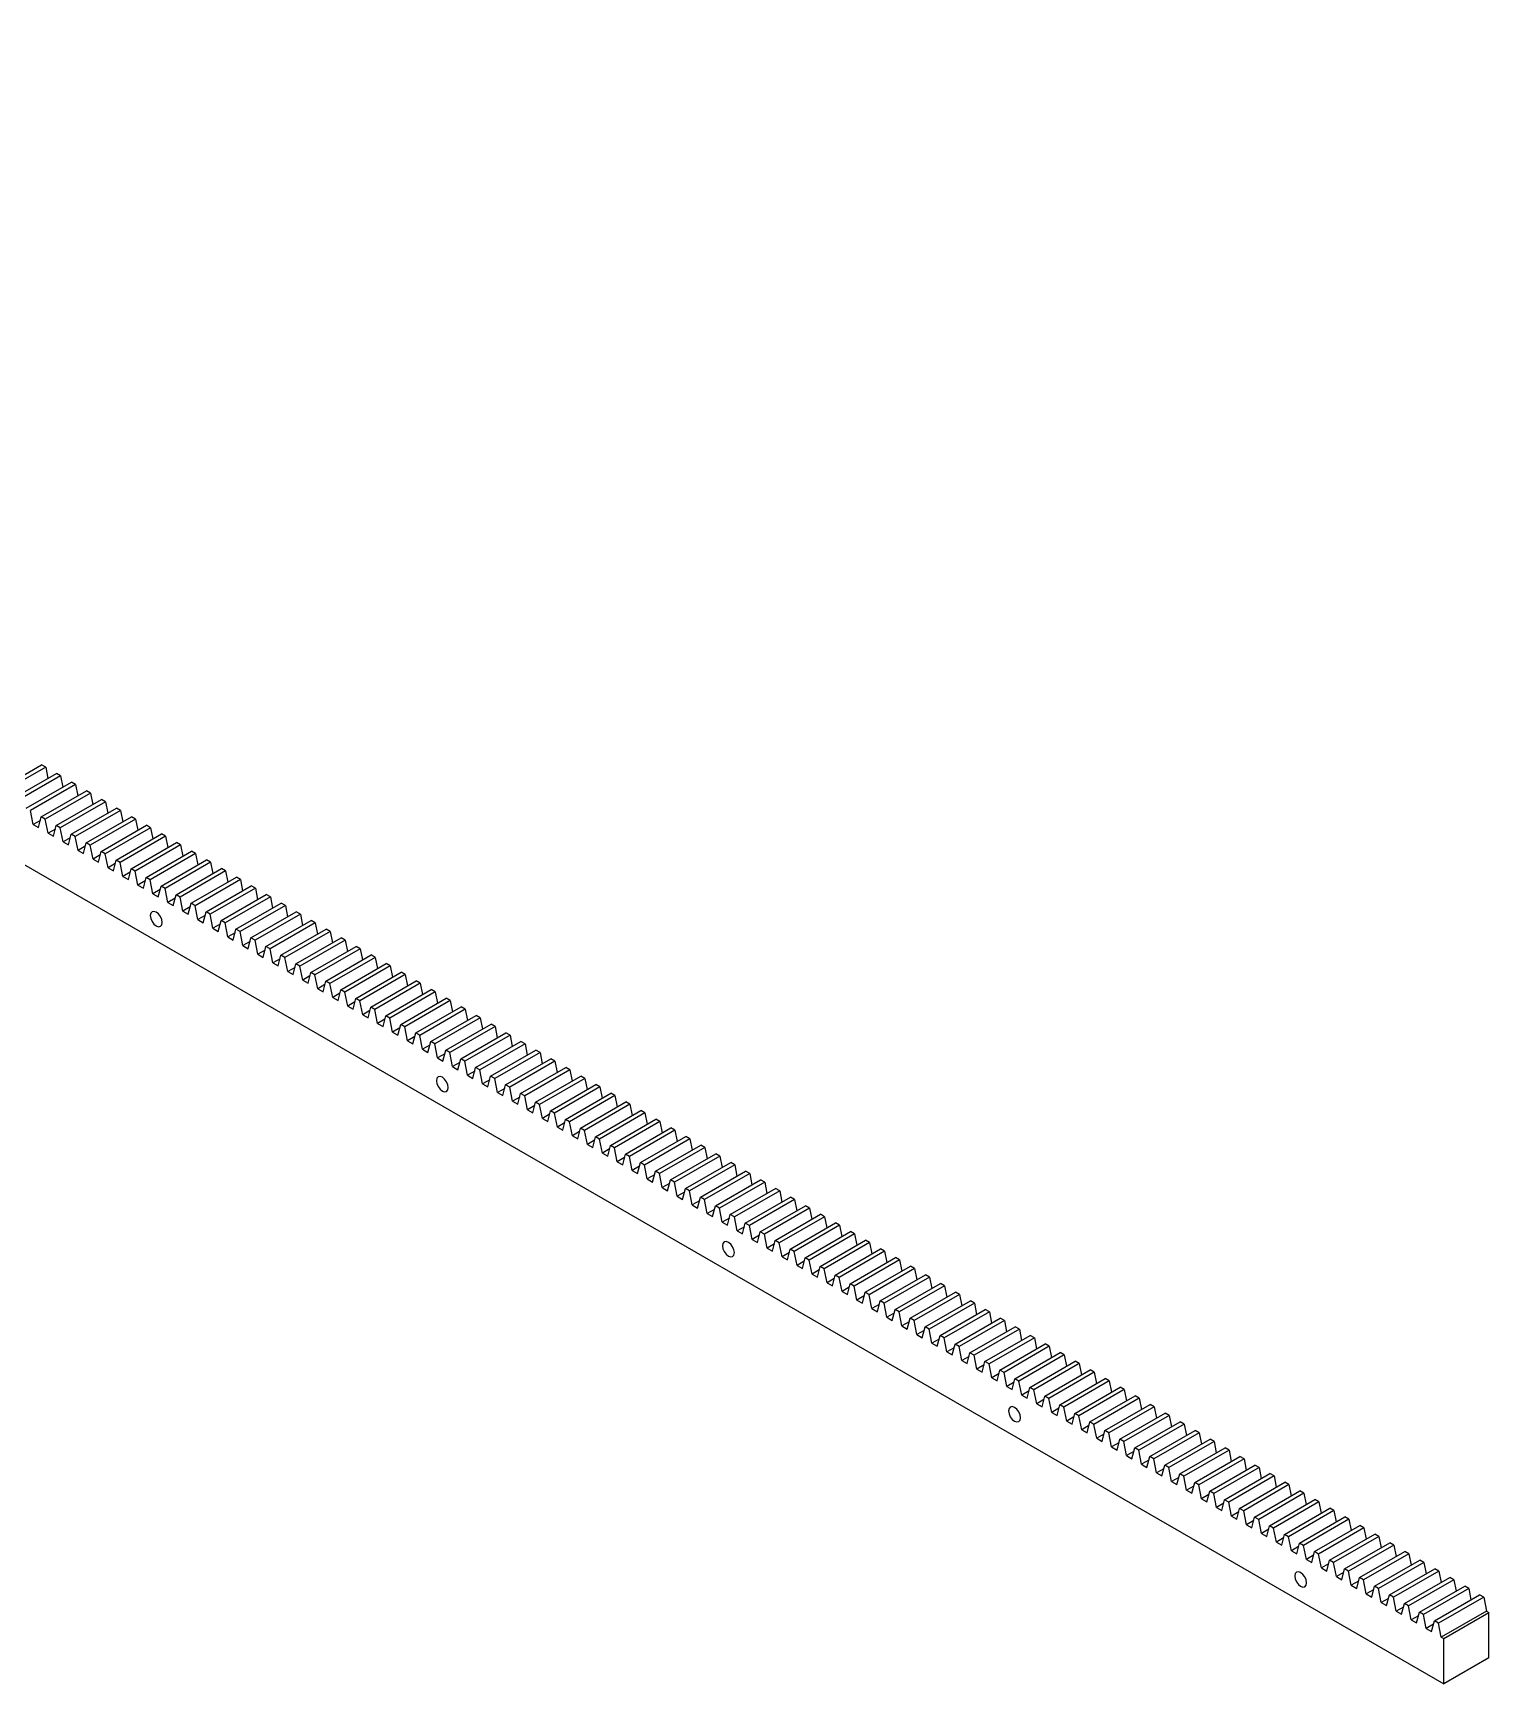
# Model space of a CAD drawing. Header units: millimetres. Extents: x 15 to 415, y 5 to 292.
# Drawn here: x 119.35 to 162.53, y 73.78 to 122.76 of the extents above; entities that cross this region are included whole.
import ezdxf

# ---------------------------------------------------------------- set-up
doc = ezdxf.new("R2010")
doc.units = ezdxf.units.MM

msp = doc.modelspace()

# ---------------------------------------------------------------- linework, layer by layer
at = {"color": 7, "linetype": 'Continuous', "lineweight": 25}
for p, q in [((76.3368, 122.763), (161.1896, 73.7785)), ((118.2617, 100.2749), (119.6052, 101.0505)), ((119.7258, 100.9809), (118.3823, 100.2053)), ((119.7258, 100.9809), (119.6052, 101.0505)), ((119.7258, 100.9809), (119.7923, 100.6456)), ((118.706, 100.0185), (120.0495, 100.794)), ((120.1701, 100.7244), (118.8266, 99.9489)), ((119.1503, 99.762), (120.4938, 100.5376)), ((120.6144, 100.468), (119.2709, 99.6924)), ((120.1701, 100.7244), (120.0495, 100.794)), ((120.1701, 100.7244), (120.2366, 100.3891)), ((120.6144, 100.468), (120.4938, 100.5376)), ((120.6144, 100.468), (120.6809, 100.1326)), ((119.5946, 99.5055), (120.9381, 100.2811)), ((121.0587, 100.2115), (119.7152, 99.4359)), ((120.0389, 99.249), (121.3824, 100.0246)), ((121.5029, 99.955), (120.1594, 99.1794)), ((121.0587, 100.2115), (120.9381, 100.2811)), ((121.0587, 100.2115), (121.1252, 99.8761)), ((121.5029, 99.955), (121.3824, 100.0246)), ((121.5029, 99.955), (121.5695, 99.6196)), ((119.3532, 99.2774), (119.2709, 99.6924)), ((119.5123, 99.1856), (119.5946, 99.5055)), ((119.7152, 99.4359), (119.5946, 99.5055)), ((120.4832, 98.9925), (121.8267, 99.7681)), ((121.9472, 99.6985), (120.6037, 98.9229)), ((120.9275, 98.736), (122.271, 99.5116)), ((122.3915, 99.442), (121.048, 98.6664)), ((121.9472, 99.6985), (121.8267, 99.7681)), ((121.9472, 99.6985), (122.0137, 99.3631)), ((122.3915, 99.442), (122.271, 99.5116)), ((122.3915, 99.442), (122.458, 99.1067)), ((119.5678, 99.4013), (119.3532, 99.2774)), ((119.3532, 99.2774), (119.5123, 99.1856)), ((119.7974, 99.0209), (119.7152, 99.4359)), ((120.0121, 99.1448), (119.7974, 99.0209)), ((119.7974, 99.0209), (119.9566, 98.9291)), ((119.9566, 98.9291), (120.0389, 99.249)), ((120.1594, 99.1794), (120.0389, 99.249)), ((120.2417, 98.7645), (120.1594, 99.1794)), ((120.4009, 98.6726), (120.4832, 98.9925)), ((120.6037, 98.9229), (120.4832, 98.9925)), ((121.3717, 98.4796), (122.7152, 99.2552)), ((122.8358, 99.1855), (121.4923, 98.41)), ((121.816, 98.2231), (123.1595, 98.9987)), ((122.8358, 99.1855), (122.7152, 99.2552)), ((122.8358, 99.1855), (122.9023, 98.8502)), ((123.2801, 98.9291), (123.1595, 98.9987)), ((120.4564, 98.8884), (120.2417, 98.7645)), ((120.2417, 98.7645), (120.4009, 98.6726)), ((120.686, 98.508), (120.6037, 98.9229)), ((120.9007, 98.6319), (120.686, 98.508)), ((120.686, 98.508), (120.8452, 98.4161)), ((120.8452, 98.4161), (120.9275, 98.736)), ((121.048, 98.6664), (120.9275, 98.736)), ((121.1303, 98.2515), (121.048, 98.6664)), ((121.2894, 98.1596), (121.3717, 98.4796)), ((121.4923, 98.41), (121.3717, 98.4796)), ((123.2801, 98.9291), (121.9366, 98.1535)), ((122.2603, 97.9666), (123.6038, 98.7422)), ((123.7244, 98.6726), (122.3809, 97.897)), ((122.7046, 97.7101), (124.0481, 98.4857)), ((123.2801, 98.9291), (123.3466, 98.5937)), ((123.7244, 98.6726), (123.6038, 98.7422)), ((123.7244, 98.6726), (123.7909, 98.3372)), ((124.1687, 98.4161), (124.0481, 98.4857)), ((121.3449, 98.3754), (121.1303, 98.2515)), ((121.1303, 98.2515), (121.2894, 98.1596)), ((121.5746, 97.995), (121.4923, 98.41)), ((121.7892, 98.1189), (121.5746, 97.995)), ((121.5746, 97.995), (121.7337, 97.9031)), ((121.7337, 97.9031), (121.816, 98.2231)), ((121.9366, 98.1535), (121.816, 98.2231)), ((122.0189, 97.7385), (121.9366, 98.1535)), ((124.1687, 98.4161), (122.8252, 97.6405)), ((123.1489, 97.4536), (124.4924, 98.2292)), ((124.613, 98.1596), (123.2695, 97.384)), ((123.5932, 97.1972), (124.9367, 97.9727)), ((124.1687, 98.4161), (124.2352, 98.0807)), ((124.613, 98.1596), (124.4924, 98.2292)), ((124.613, 98.1596), (124.6795, 97.8243)), ((125.0573, 97.9031), (124.9367, 97.9727)), ((122.2335, 97.8624), (122.0189, 97.7385)), ((122.0189, 97.7385), (122.178, 97.6467)), ((122.178, 97.6467), (122.2603, 97.9666)), ((122.3809, 97.897), (122.2603, 97.9666)), ((122.4632, 97.482), (122.3809, 97.897)), ((122.6778, 97.606), (122.4632, 97.482)), ((122.4632, 97.482), (122.6223, 97.3902)), ((122.6223, 97.3902), (122.7046, 97.7101)), ((122.8252, 97.6405), (122.7046, 97.7101)), ((122.9075, 97.2256), (122.8252, 97.6405)), ((125.0573, 97.9031), (123.7138, 97.1275)), ((124.0375, 96.9407), (125.381, 97.7163)), ((125.5015, 97.6467), (124.158, 96.8711)), ((125.0573, 97.9031), (125.1238, 97.5678)), ((125.5015, 97.6467), (125.381, 97.7163)), ((125.5015, 97.6467), (125.5681, 97.3113)), ((123.1221, 97.3495), (122.9075, 97.2256)), ((122.9075, 97.2256), (123.0666, 97.1337)), ((123.0666, 97.1337), (123.1489, 97.4536)), ((123.2695, 97.384), (123.1489, 97.4536)), ((123.3518, 96.9691), (123.2695, 97.384)), ((123.5664, 97.093), (123.3518, 96.9691)), ((123.5109, 96.8772), (123.5932, 97.1972)), ((123.7138, 97.1275), (123.5932, 97.1972)), ((123.796, 96.7126), (123.7138, 97.1275)), ((124.4818, 96.6842), (125.8253, 97.4598)), ((125.9458, 97.3902), (124.6023, 96.6146)), ((124.926, 96.4277), (126.2695, 97.2033)), ((126.3901, 97.1337), (125.0466, 96.3581)), ((125.9458, 97.3902), (125.8253, 97.4598)), ((125.9458, 97.3902), (126.0123, 97.0548)), ((126.3901, 97.1337), (126.2695, 97.2033)), ((126.3901, 97.1337), (126.4566, 96.7983)), ((123.3518, 96.9691), (123.5109, 96.8772)), ((124.0107, 96.8365), (123.796, 96.7126)), ((123.796, 96.7126), (123.9552, 96.6207)), ((123.9552, 96.6207), (124.0375, 96.9407)), ((124.158, 96.8711), (124.0375, 96.9407)), ((124.2403, 96.4561), (124.158, 96.8711)), ((124.455, 96.58), (124.2403, 96.4561)), ((124.3995, 96.3643), (124.4818, 96.6842)), ((124.6023, 96.6146), (124.4818, 96.6842)), ((124.6846, 96.1996), (124.6023, 96.6146)), ((125.3703, 96.1712), (126.7138, 96.9468)), ((126.8344, 96.8772), (125.4909, 96.1016)), ((125.8146, 95.9147), (127.1581, 96.6903)), ((127.2787, 96.6207), (125.9352, 95.8451)), ((126.8344, 96.8772), (126.7138, 96.9468)), ((126.8344, 96.8772), (126.9009, 96.5418)), ((127.2787, 96.6207), (127.1581, 96.6903)), ((127.2787, 96.6207), (127.3452, 96.2854)), ((124.2403, 96.4561), (124.3995, 96.3643)), ((124.8993, 96.3235), (124.6846, 96.1996)), ((124.6846, 96.1996), (124.8438, 96.1078)), ((124.8438, 96.1078), (124.926, 96.4277)), ((125.0466, 96.3581), (124.926, 96.4277)), ((125.1289, 95.9432), (125.0466, 96.3581)), ((125.3435, 96.0671), (125.1289, 95.9432)), ((125.288, 95.8513), (125.3703, 96.1712)), ((125.4909, 96.1016), (125.3703, 96.1712)), ((125.5732, 95.6867), (125.4909, 96.1016)), ((126.2589, 95.6583), (127.6024, 96.4338)), ((127.723, 96.3642), (126.3795, 95.5887)), ((126.7032, 95.4018), (128.0467, 96.1774)), ((128.1673, 96.1078), (126.8238, 95.3322)), ((127.723, 96.3642), (127.6024, 96.4338)), ((127.723, 96.3642), (127.7895, 96.0289)), ((128.1673, 96.1078), (128.0467, 96.1774)), ((128.1673, 96.1078), (128.2338, 95.7724)), ((125.1289, 95.9432), (125.288, 95.8513)), ((125.7878, 95.8106), (125.5732, 95.6867)), ((125.5732, 95.6867), (125.7323, 95.5948)), ((125.7323, 95.5948), (125.8146, 95.9147)), ((125.9352, 95.8451), (125.8146, 95.9147)), ((126.0175, 95.4302), (125.9352, 95.8451)), ((126.2321, 95.5541), (126.0175, 95.4302)), ((126.1766, 95.3383), (126.2589, 95.6583)), ((126.3795, 95.5887), (126.2589, 95.6583)), ((126.4618, 95.1737), (126.3795, 95.5887)), ((127.1475, 95.1453), (128.491, 95.9209)), ((128.6116, 95.8513), (127.2681, 95.0757)), ((127.5918, 94.8888), (128.9353, 95.6644)), ((129.0558, 95.5948), (127.7123, 94.8192)), ((128.6116, 95.8513), (128.491, 95.9209)), ((128.6116, 95.8513), (128.6781, 95.5159)), ((129.0558, 95.5948), (128.9353, 95.6644)), ((129.0558, 95.5948), (129.1224, 95.2594)), ((126.0175, 95.4302), (126.1766, 95.3383)), ((126.6764, 95.2976), (126.4618, 95.1737)), ((126.4618, 95.1737), (126.6209, 95.0818)), ((126.6209, 95.0818), (126.7032, 95.4018)), ((126.8238, 95.3322), (126.7032, 95.4018)), ((126.9061, 94.9172), (126.8238, 95.3322)), ((127.1207, 95.0411), (126.9061, 94.9172)), ((127.0652, 94.8254), (127.1475, 95.1453)), ((127.2681, 95.0757), (127.1475, 95.1453)), ((127.3504, 94.6607), (127.2681, 95.0757)), ((128.0361, 94.6323), (129.3796, 95.4079)), ((129.5001, 95.3383), (128.1566, 94.5627)), ((128.4804, 94.3758), (129.8239, 95.1514)), ((129.9444, 95.0818), (128.6009, 94.3062)), ((129.5001, 95.3383), (129.3796, 95.4079)), ((129.5001, 95.3383), (129.5666, 95.003)), ((129.9444, 95.0818), (129.8239, 95.1514)), ((129.9444, 95.0818), (130.0109, 94.7465)), ((126.9061, 94.9172), (127.0652, 94.8254)), ((127.565, 94.7846), (127.3504, 94.6607)), ((127.3504, 94.6607), (127.5095, 94.5689)), ((127.5095, 94.5689), (127.5918, 94.8888)), ((127.7123, 94.8192), (127.5918, 94.8888)), ((127.7946, 94.4043), (127.7123, 94.8192)), ((127.9538, 94.3124), (128.0361, 94.6323)), ((128.1566, 94.5627), (128.0361, 94.6323)), ((128.2389, 94.1478), (128.1566, 94.5627)), ((128.9246, 94.1194), (130.2681, 94.895)), ((130.3887, 94.8254), (129.0452, 94.0498)), ((129.3689, 93.8629), (130.7124, 94.6385)), ((130.833, 94.5689), (129.4895, 93.7933)), ((130.3887, 94.8254), (130.2681, 94.895)), ((130.3887, 94.8254), (130.4552, 94.49)), ((130.833, 94.5689), (130.7124, 94.6385)), ((130.833, 94.5689), (130.8995, 94.2335)), ((128.0093, 94.5282), (127.7946, 94.4043)), ((127.7946, 94.4043), (127.9538, 94.3124)), ((128.4536, 94.2717), (128.2389, 94.1478)), ((128.2389, 94.1478), (128.3981, 94.0559)), ((128.3981, 94.0559), (128.4804, 94.3758)), ((128.6009, 94.3062), (128.4804, 94.3758)), ((128.6832, 93.8913), (128.6009, 94.3062)), ((128.8423, 93.7994), (128.9246, 94.1194)), ((129.0452, 94.0498), (128.9246, 94.1194)), ((129.8132, 93.6064), (131.1567, 94.382)), ((131.2773, 94.3124), (129.9338, 93.5368)), ((130.2575, 93.3499), (131.601, 94.1255)), ((131.7216, 94.0559), (130.3781, 93.2803)), ((131.2773, 94.3124), (131.1567, 94.382)), ((131.2773, 94.3124), (131.3438, 93.977)), ((131.7216, 94.0559), (131.601, 94.1255)), ((131.7216, 94.0559), (131.7881, 93.7205)), ((128.8978, 94.0152), (128.6832, 93.8913)), ((128.6832, 93.8913), (128.8423, 93.7994)), ((129.1275, 93.6348), (129.0452, 94.0498)), ((129.3421, 93.7587), (129.1275, 93.6348)), ((129.1275, 93.6348), (129.2866, 93.5429)), ((129.2866, 93.5429), (129.3689, 93.8629)), ((129.4895, 93.7933), (129.3689, 93.8629)), ((129.5718, 93.3783), (129.4895, 93.7933)), ((129.7309, 93.2865), (129.8132, 93.6064)), ((129.9338, 93.5368), (129.8132, 93.6064)), ((130.7018, 93.0934), (132.0453, 93.869)), ((132.1659, 93.7994), (130.8224, 93.0238)), ((131.1461, 92.837), (132.4896, 93.6125)), ((132.1659, 93.7994), (132.0453, 93.869)), ((132.1659, 93.7994), (132.2324, 93.4641)), ((132.6102, 93.5429), (132.4896, 93.6125)), ((129.7864, 93.5022), (129.5718, 93.3783)), ((129.5718, 93.3783), (129.7309, 93.2865)), ((130.0161, 93.1218), (129.9338, 93.5368)), ((130.2307, 93.2458), (130.0161, 93.1218)), ((130.0161, 93.1218), (130.1752, 93.03)), ((130.1752, 93.03), (130.2575, 93.3499)), ((130.3781, 93.2803), (130.2575, 93.3499)), ((130.4604, 92.8654), (130.3781, 93.2803)), ((130.6195, 92.7735), (130.7018, 93.0934)), ((130.8224, 93.0238), (130.7018, 93.0934)), ((132.6102, 93.5429), (131.2667, 92.7674)), ((131.5904, 92.5805), (132.9339, 93.3561)), ((133.0544, 93.2865), (131.7109, 92.5109)), ((132.0347, 92.324), (133.3782, 93.0996)), ((132.6102, 93.5429), (132.6767, 93.2076)), ((133.0544, 93.2865), (132.9339, 93.3561)), ((133.0544, 93.2865), (133.121, 92.9511)), ((133.4987, 93.03), (133.3782, 93.0996)), ((130.675, 92.9893), (130.4604, 92.8654)), ((130.4604, 92.8654), (130.6195, 92.7735)), ((130.9047, 92.6089), (130.8224, 93.0238)), ((131.1193, 92.7328), (130.9047, 92.6089)), ((130.9047, 92.6089), (131.0638, 92.517)), ((131.0638, 92.517), (131.1461, 92.837)), ((131.2667, 92.7674), (131.1461, 92.837)), ((131.3489, 92.3524), (131.2667, 92.7674)), ((133.4987, 93.03), (132.1552, 92.2544)), ((132.4789, 92.0675), (133.8225, 92.8431)), ((133.943, 92.7735), (132.5995, 91.9979)), ((132.9232, 91.811), (134.2667, 92.5866)), ((133.4987, 93.03), (133.5652, 92.6946)), ((133.943, 92.7735), (133.8225, 92.8431)), ((133.943, 92.7735), (134.0095, 92.4381)), ((134.3873, 92.517), (134.2667, 92.5866)), ((131.5636, 92.4763), (131.3489, 92.3524)), ((131.3489, 92.3524), (131.5081, 92.2605)), ((131.5081, 92.2605), (131.5904, 92.5805)), ((131.7109, 92.5109), (131.5904, 92.5805)), ((131.7932, 92.0959), (131.7109, 92.5109)), ((132.0079, 92.2198), (131.7932, 92.0959)), ((131.7932, 92.0959), (131.9524, 92.0041)), ((131.9524, 92.0041), (132.0347, 92.324)), ((132.1552, 92.2544), (132.0347, 92.324)), ((132.2375, 91.8394), (132.1552, 92.2544)), ((134.3873, 92.517), (133.0438, 91.7414)), ((133.3675, 91.5545), (134.711, 92.3301)), ((134.8316, 92.2605), (133.4881, 91.4849)), ((134.3873, 92.517), (134.4538, 92.1816)), ((134.8316, 92.2605), (134.711, 92.3301)), ((134.8316, 92.2605), (134.8981, 91.9252)), ((132.4522, 91.9633), (132.2375, 91.8394)), ((132.2375, 91.8394), (132.3967, 91.7476)), ((132.3967, 91.7476), (132.4789, 92.0675)), ((132.5995, 91.9979), (132.4789, 92.0675)), ((132.6818, 91.583), (132.5995, 91.9979)), ((132.8964, 91.7069), (132.6818, 91.583)), ((132.8409, 91.4911), (132.9232, 91.811)), ((133.0438, 91.7414), (132.9232, 91.811)), ((133.1261, 91.3265), (133.0438, 91.7414)), ((133.8118, 91.2981), (135.1553, 92.0737)), ((135.2759, 92.004), (133.9324, 91.2285)), ((134.2561, 91.0416), (135.5996, 91.8172)), ((135.7202, 91.7476), (134.3767, 90.972)), ((135.2759, 92.004), (135.1553, 92.0737)), ((135.2759, 92.004), (135.3424, 91.6687)), ((135.7202, 91.7476), (135.5996, 91.8172)), ((135.7202, 91.7476), (135.7867, 91.4122)), ((132.6818, 91.583), (132.8409, 91.4911)), ((133.3407, 91.4504), (133.1261, 91.3265)), ((133.1261, 91.3265), (133.2852, 91.2346)), ((133.2852, 91.2346), (133.3675, 91.5545)), ((133.4881, 91.4849), (133.3675, 91.5545)), ((133.5704, 91.07), (133.4881, 91.4849)), ((133.785, 91.1939), (133.5704, 91.07)), ((133.7295, 90.9781), (133.8118, 91.2981)), ((133.9324, 91.2285), (133.8118, 91.2981)), ((134.0147, 90.8135), (133.9324, 91.2285)), ((134.7004, 90.7851), (136.0439, 91.5607)), ((136.1645, 91.4911), (134.821, 90.7155)), ((135.1447, 90.5286), (136.4882, 91.3042)), ((136.6088, 91.2346), (135.2652, 90.459)), ((136.1645, 91.4911), (136.0439, 91.5607)), ((136.1645, 91.4911), (136.231, 91.1557)), ((136.6088, 91.2346), (136.4882, 91.3042)), ((136.6088, 91.2346), (136.6753, 90.8992)), ((133.5704, 91.07), (133.7295, 90.9781)), ((134.2293, 90.9374), (134.0147, 90.8135)), ((134.0147, 90.8135), (134.1738, 90.7216)), ((134.1738, 90.7216), (134.2561, 91.0416)), ((134.3767, 90.972), (134.2561, 91.0416)), ((134.459, 90.557), (134.3767, 90.972)), ((134.6736, 90.6809), (134.459, 90.557)), ((134.6181, 90.4652), (134.7004, 90.7851)), ((134.821, 90.7155), (134.7004, 90.7851)), ((134.9033, 90.3005), (134.821, 90.7155)), ((135.589, 90.2721), (136.9325, 91.0477)), ((137.053, 90.9781), (135.7095, 90.2025)), ((136.0333, 90.0157), (137.3768, 90.7912)), ((137.4973, 90.7216), (136.1538, 89.946)), ((137.053, 90.9781), (136.9325, 91.0477)), ((137.053, 90.9781), (137.1195, 90.6428)), ((137.4973, 90.7216), (137.3768, 90.7912)), ((137.4973, 90.7216), (137.5638, 90.3863)), ((134.459, 90.557), (134.6181, 90.4652)), ((135.1179, 90.4245), (134.9033, 90.3005)), ((134.9033, 90.3005), (135.0624, 90.2087)), ((135.0624, 90.2087), (135.1447, 90.5286)), ((135.2652, 90.459), (135.1447, 90.5286)), ((135.3475, 90.0441), (135.2652, 90.459)), ((135.5622, 90.168), (135.3475, 90.0441)), ((135.5067, 89.9522), (135.589, 90.2721)), ((135.7095, 90.2025), (135.589, 90.2721)), ((135.7918, 89.7876), (135.7095, 90.2025)), ((136.4775, 89.7592), (137.821, 90.5348)), ((137.9416, 90.4652), (136.5981, 89.6896)), ((136.9218, 89.5027), (138.2653, 90.2783)), ((138.3859, 90.2087), (137.0424, 89.4331)), ((137.9416, 90.4652), (137.821, 90.5348)), ((137.9416, 90.4652), (138.0081, 90.1298)), ((138.3859, 90.2087), (138.2653, 90.2783)), ((138.3859, 90.2087), (138.4524, 89.8733)), ((135.3475, 90.0441), (135.5067, 89.9522)), ((136.0065, 89.9115), (135.7918, 89.7876)), ((135.7918, 89.7876), (135.951, 89.6957)), ((135.951, 89.6957), (136.0333, 90.0157)), ((136.1538, 89.946), (136.0333, 90.0157)), ((136.2361, 89.5311), (136.1538, 89.946)), ((136.4507, 89.655), (136.2361, 89.5311)), ((136.3953, 89.4392), (136.4775, 89.7592)), ((136.5981, 89.6896), (136.4775, 89.7592)), ((136.6804, 89.2746), (136.5981, 89.6896)), ((137.3661, 89.2462), (138.7096, 90.0218)), ((138.8302, 89.9522), (137.4867, 89.1766)), ((137.8104, 88.9897), (139.1539, 89.7653)), ((139.2745, 89.6957), (137.931, 88.9201)), ((138.8302, 89.9522), (138.7096, 90.0218)), ((138.8302, 89.9522), (138.8967, 89.6168)), ((139.2745, 89.6957), (139.1539, 89.7653)), ((139.2745, 89.6957), (139.341, 89.3603)), ((136.2361, 89.5311), (136.3953, 89.4392)), ((136.895, 89.3985), (136.6804, 89.2746)), ((136.6804, 89.2746), (136.8395, 89.1828)), ((136.8395, 89.1828), (136.9218, 89.5027)), ((137.0424, 89.4331), (136.9218, 89.5027)), ((137.1247, 89.0181), (137.0424, 89.4331)), ((137.2838, 88.9263), (137.3661, 89.2462)), ((137.4867, 89.1766), (137.3661, 89.2462)), ((137.569, 88.7617), (137.4867, 89.1766)), ((138.2547, 88.7332), (139.5982, 89.5088)), ((139.7188, 89.4392), (138.3753, 88.6636)), ((138.699, 88.4768), (140.0425, 89.2523)), ((140.1631, 89.1827), (138.8196, 88.4072)), ((139.7188, 89.4392), (139.5982, 89.5088)), ((139.7188, 89.4392), (139.7853, 89.1039)), ((140.1631, 89.1827), (140.0425, 89.2523)), ((140.1631, 89.1827), (140.2296, 88.8474)), ((137.3393, 89.142), (137.1247, 89.0181)), ((137.1247, 89.0181), (137.2838, 88.9263)), ((137.7836, 88.8856), (137.569, 88.7617)), ((137.569, 88.7617), (137.7281, 88.6698)), ((137.7281, 88.6698), (137.8104, 88.9897)), ((137.931, 88.9201), (137.8104, 88.9897)), ((138.0133, 88.5052), (137.931, 88.9201)), ((138.1724, 88.4133), (138.2547, 88.7332)), ((138.3753, 88.6636), (138.2547, 88.7332)), ((138.4576, 88.2487), (138.3753, 88.6636)), ((139.1433, 88.2203), (140.4868, 88.9959)), ((140.6073, 88.9263), (139.2638, 88.1507)), ((139.5876, 87.9638), (140.9311, 88.7394)), ((141.0516, 88.6698), (139.7081, 87.8942)), ((140.6073, 88.9263), (140.4868, 88.9959)), ((140.6073, 88.9263), (140.6739, 88.5909)), ((141.0516, 88.6698), (140.9311, 88.7394)), ((141.0516, 88.6698), (141.1181, 88.3344)), ((138.2279, 88.6291), (138.0133, 88.5052)), ((138.0133, 88.5052), (138.1724, 88.4133)), ((138.6722, 88.3726), (138.4576, 88.2487)), ((138.4576, 88.2487), (138.6167, 88.1568)), ((138.6167, 88.1568), (138.699, 88.4768)), ((138.8196, 88.4072), (138.699, 88.4768)), ((138.9018, 87.9922), (138.8196, 88.4072)), ((139.061, 87.9003), (139.1433, 88.2203)), ((139.2638, 88.1507), (139.1433, 88.2203)), ((140.0318, 87.7073), (141.3754, 88.4829)), ((141.4959, 88.4133), (140.1524, 87.6377)), ((140.4761, 87.4508), (141.8196, 88.2264)), ((141.4959, 88.4133), (141.3754, 88.4829)), ((141.4959, 88.4133), (141.5624, 88.0779)), ((141.9402, 88.1568), (141.8196, 88.2264)), ((139.1165, 88.1161), (138.9018, 87.9922)), ((138.9018, 87.9922), (139.061, 87.9003)), ((139.3461, 87.7357), (139.2638, 88.1507)), ((139.5608, 87.8596), (139.3461, 87.7357)), ((139.3461, 87.7357), (139.5053, 87.6439)), ((139.5053, 87.6439), (139.5876, 87.9638)), ((139.7081, 87.8942), (139.5876, 87.9638)), ((139.7904, 87.4792), (139.7081, 87.8942)), ((139.9496, 87.3874), (140.0318, 87.7073)), ((140.1524, 87.6377), (140.0318, 87.7073)), ((141.9402, 88.1568), (140.5967, 87.3812)), ((140.9204, 87.1943), (142.2639, 87.9699)), ((142.3845, 87.9003), (141.041, 87.1247)), ((141.3647, 86.9379), (142.7082, 87.7135)), ((141.9402, 88.1568), (142.0067, 87.8215)), ((142.3845, 87.9003), (142.2639, 87.9699)), ((142.3845, 87.9003), (142.451, 87.565)), ((142.8288, 87.6438), (142.7082, 87.7135)), ((140.0051, 87.6031), (139.7904, 87.4792)), ((139.7904, 87.4792), (139.9496, 87.3874)), ((140.2347, 87.2228), (140.1524, 87.6377)), ((140.4493, 87.3467), (140.2347, 87.2228)), ((140.2347, 87.2228), (140.3938, 87.1309)), ((140.3938, 87.1309), (140.4761, 87.4508)), ((140.5967, 87.3812), (140.4761, 87.4508)), ((140.679, 86.9663), (140.5967, 87.3812)), ((140.8381, 86.8744), (140.9204, 87.1943)), ((141.041, 87.1247), (140.9204, 87.1943)), ((142.8288, 87.6438), (141.4853, 86.8683)), ((141.809, 86.6814), (143.1525, 87.457)), ((143.2731, 87.3874), (141.9296, 86.6118)), ((142.2533, 86.4249), (143.5968, 87.2005)), ((142.8288, 87.6438), (142.8953, 87.3085)), ((143.2731, 87.3874), (143.1525, 87.457)), ((143.2731, 87.3874), (143.3396, 87.052)), ((143.7174, 87.1309), (143.5968, 87.2005)), ((140.8936, 87.0902), (140.679, 86.9663)), ((140.679, 86.9663), (140.8381, 86.8744)), ((141.1233, 86.7098), (141.041, 87.1247)), ((141.3379, 86.8337), (141.1233, 86.7098)), ((141.1233, 86.7098), (141.2824, 86.6179)), ((141.2824, 86.6179), (141.3647, 86.9379)), ((141.4853, 86.8683), (141.3647, 86.9379)), ((141.5676, 86.4533), (141.4853, 86.8683)), ((143.7174, 87.1309), (142.3739, 86.3553)), ((142.6976, 86.1684), (144.0411, 86.944)), ((144.1617, 86.8744), (142.8181, 86.0988)), ((143.7174, 87.1309), (143.7839, 86.7955)), ((144.1617, 86.8744), (144.0411, 86.944)), ((144.1617, 86.8744), (144.2282, 86.539)), ((141.7822, 86.5772), (141.5676, 86.4533)), ((141.5676, 86.4533), (141.7267, 86.3614)), ((141.7267, 86.3614), (141.809, 86.6814)), ((141.9296, 86.6118), (141.809, 86.6814)), ((142.0119, 86.1968), (141.9296, 86.6118)), ((142.2265, 86.3207), (142.0119, 86.1968)), ((142.171, 86.105), (142.2533, 86.4249)), ((142.3739, 86.3553), (142.2533, 86.4249)), ((142.4562, 85.9403), (142.3739, 86.3553)), ((143.1419, 85.9119), (144.4854, 86.6875)), ((144.6059, 86.6179), (143.2624, 85.8423)), ((143.5862, 85.6555), (144.9297, 86.431)), ((145.0502, 86.3614), (143.7067, 85.5859)), ((144.6059, 86.6179), (144.4854, 86.6875)), ((144.6059, 86.6179), (144.6724, 86.2826)), ((145.0502, 86.3614), (144.9297, 86.431)), ((145.0502, 86.3614), (145.1167, 86.0261)), ((142.0119, 86.1968), (142.171, 86.105)), ((142.6708, 86.0643), (142.4562, 85.9403)), ((142.4562, 85.9403), (142.6153, 85.8485)), ((142.6153, 85.8485), (142.6976, 86.1684)), ((142.8181, 86.0988), (142.6976, 86.1684)), ((142.9004, 85.6839), (142.8181, 86.0988)), ((143.1151, 85.8078), (142.9004, 85.6839)), ((143.0596, 85.592), (143.1419, 85.9119)), ((143.2624, 85.8423), (143.1419, 85.9119)), ((143.3447, 85.4274), (143.2624, 85.8423)), ((144.0304, 85.399), (145.3739, 86.1746)), ((145.4945, 86.105), (144.151, 85.3294)), ((144.4747, 85.1425), (145.8182, 85.9181)), ((145.9388, 85.8485), (144.5953, 85.0729)), ((145.4945, 86.105), (145.3739, 86.1746)), ((145.4945, 86.105), (145.561, 85.7696)), ((145.9388, 85.8485), (145.8182, 85.9181)), ((145.9388, 85.8485), (146.0053, 85.5131)), ((142.9004, 85.6839), (143.0596, 85.592)), ((143.5594, 85.5513), (143.3447, 85.4274)), ((143.3447, 85.4274), (143.5039, 85.3355)), ((143.5039, 85.3355), (143.5862, 85.6555)), ((143.7067, 85.5859), (143.5862, 85.6555)), ((143.789, 85.1709), (143.7067, 85.5859)), ((144.0037, 85.2948), (143.789, 85.1709)), ((143.9482, 85.079), (144.0304, 85.399)), ((144.151, 85.3294), (144.0304, 85.399)), ((144.2333, 84.9144), (144.151, 85.3294)), ((144.919, 84.886), (146.2625, 85.6616)), ((146.3831, 85.592), (145.0396, 84.8164)), ((145.3633, 84.6295), (146.7068, 85.4051)), ((146.8274, 85.3355), (145.4839, 84.5599)), ((146.3831, 85.592), (146.2625, 85.6616)), ((146.3831, 85.592), (146.4496, 85.2566)), ((146.8274, 85.3355), (146.7068, 85.4051)), ((146.8274, 85.3355), (146.8939, 85.0001)), ((143.789, 85.1709), (143.9482, 85.079)), ((144.4479, 85.0383), (144.2333, 84.9144)), ((144.2333, 84.9144), (144.3924, 84.8226)), ((144.3924, 84.8226), (144.4747, 85.1425)), ((144.5953, 85.0729), (144.4747, 85.1425)), ((144.6776, 84.6579), (144.5953, 85.0729)), ((144.8922, 84.7818), (144.6776, 84.6579)), ((144.8367, 84.5661), (144.919, 84.886)), ((145.0396, 84.8164), (144.919, 84.886)), ((145.1219, 84.4015), (145.0396, 84.8164)), ((145.8076, 84.373), (147.1511, 85.1486)), ((147.2717, 85.079), (145.9282, 84.3034)), ((146.2519, 84.1166), (147.5954, 84.8921)), ((147.716, 84.8225), (146.3725, 84.047)), ((147.2717, 85.079), (147.1511, 85.1486)), ((147.2717, 85.079), (147.3382, 84.7437)), ((147.716, 84.8225), (147.5954, 84.8921)), ((147.716, 84.8225), (147.7825, 84.4872)), ((144.6776, 84.6579), (144.8367, 84.5661)), ((145.3365, 84.5254), (145.1219, 84.4015)), ((145.1219, 84.4015), (145.281, 84.3096)), ((145.281, 84.3096), (145.3633, 84.6295)), ((145.4839, 84.5599), (145.3633, 84.6295)), ((145.5662, 84.145), (145.4839, 84.5599)), ((145.7808, 84.2689), (145.5662, 84.145)), ((145.7253, 84.0531), (145.8076, 84.373)), ((145.9282, 84.3034), (145.8076, 84.373)), ((146.0105, 83.8885), (145.9282, 84.3034)), ((146.6962, 83.8601), (148.0397, 84.6357)), ((148.1602, 84.5661), (146.8167, 83.7905)), ((147.1405, 83.6036), (148.484, 84.3792)), ((148.6045, 84.3096), (147.261, 83.534)), ((148.1602, 84.5661), (148.0397, 84.6357)), ((148.1602, 84.5661), (148.2268, 84.2307)), ((148.6045, 84.3096), (148.484, 84.3792)), ((148.6045, 84.3096), (148.671, 83.9742)), ((145.5662, 84.145), (145.7253, 84.0531)), ((146.2251, 84.0124), (146.0105, 83.8885)), ((146.0105, 83.8885), (146.1696, 83.7966)), ((146.1696, 83.7966), (146.2519, 84.1166)), ((146.3725, 84.047), (146.2519, 84.1166)), ((146.4547, 83.632), (146.3725, 84.047)), ((146.6139, 83.5401), (146.6962, 83.8601)), ((146.8167, 83.7905), (146.6962, 83.8601)), ((146.899, 83.3755), (146.8167, 83.7905)), ((147.5847, 83.3471), (148.9283, 84.1227)), ((149.0488, 84.0531), (147.7053, 83.2775)), ((148.029, 83.0906), (149.3725, 83.8662)), ((149.4931, 83.7966), (148.1496, 83.021)), ((149.0488, 84.0531), (148.9283, 84.1227)), ((149.0488, 84.0531), (149.1153, 83.7177)), ((149.4931, 83.7966), (149.3725, 83.8662)), ((149.4931, 83.7966), (149.5596, 83.4613)), ((146.6694, 83.7559), (146.4547, 83.632)), ((146.4547, 83.632), (146.6139, 83.5401)), ((147.1137, 83.4994), (146.899, 83.3755)), ((146.899, 83.3755), (147.0582, 83.2837)), ((147.0582, 83.2837), (147.1405, 83.6036)), ((147.261, 83.534), (147.1405, 83.6036)), ((147.3433, 83.119), (147.261, 83.534)), ((147.5025, 83.0272), (147.5847, 83.3471)), ((147.7053, 83.2775), (147.5847, 83.3471)), ((147.7876, 82.8626), (147.7053, 83.2775)), ((148.4733, 82.8342), (149.8168, 83.6097)), ((149.9374, 83.5401), (148.5939, 82.7645)), ((148.9176, 82.5777), (150.2611, 83.3533)), ((150.3817, 83.2837), (149.0382, 82.5081)), ((149.9374, 83.5401), (149.8168, 83.6097)), ((149.9374, 83.5401), (150.0039, 83.2048)), ((150.3817, 83.2837), (150.2611, 83.3533)), ((150.3817, 83.2837), (150.4482, 82.9483)), ((147.558, 83.2429), (147.3433, 83.119)), ((147.3433, 83.119), (147.5025, 83.0272)), ((148.0022, 82.9865), (147.7876, 82.8626)), ((147.7876, 82.8626), (147.9467, 82.7707)), ((147.9467, 82.7707), (148.029, 83.0906)), ((148.1496, 83.021), (148.029, 83.0906)), ((148.2319, 82.6061), (148.1496, 83.021)), ((148.391, 82.5142), (148.4733, 82.8342)), ((148.5939, 82.7645), (148.4733, 82.8342)), ((149.3619, 82.3212), (150.7054, 83.0968)), ((150.826, 83.0272), (149.4825, 82.2516)), ((149.8062, 82.0647), (151.1497, 82.8403)), ((150.826, 83.0272), (150.7054, 83.0968)), ((150.826, 83.0272), (150.8925, 82.6918)), ((151.2703, 82.7707), (151.1497, 82.8403)), ((148.4465, 82.73), (148.2319, 82.6061)), ((148.2319, 82.6061), (148.391, 82.5142)), ((148.6762, 82.3496), (148.5939, 82.7645)), ((148.8908, 82.4735), (148.6762, 82.3496)), ((148.6762, 82.3496), (148.8353, 82.2577)), ((148.8353, 82.2577), (148.9176, 82.5777)), ((149.0382, 82.5081), (148.9176, 82.5777)), ((149.1205, 82.0931), (149.0382, 82.5081)), ((149.2796, 82.0012), (149.3619, 82.3212)), ((149.4825, 82.2516), (149.3619, 82.3212)), ((151.2703, 82.7707), (149.9268, 81.9951)), ((150.2505, 81.8082), (151.594, 82.5838)), ((151.7146, 82.5142), (150.371, 81.7386)), ((150.6948, 81.5517), (152.0383, 82.3273)), ((151.2703, 82.7707), (151.3368, 82.4353)), ((151.7146, 82.5142), (151.594, 82.5838)), ((151.7146, 82.5142), (151.7811, 82.1788)), ((152.1588, 82.2577), (152.0383, 82.3273)), ((149.3351, 82.217), (149.1205, 82.0931)), ((149.1205, 82.0931), (149.2796, 82.0012)), ((149.5648, 81.8366), (149.4825, 82.2516)), ((149.7794, 81.9605), (149.5648, 81.8366)), ((149.5648, 81.8366), (149.7239, 81.7448)), ((149.7239, 81.7448), (149.8062, 82.0647)), ((149.9268, 81.9951), (149.8062, 82.0647)), ((150.0091, 81.5802), (149.9268, 81.9951)), ((150.1682, 81.4883), (150.2505, 81.8082)), ((150.371, 81.7386), (150.2505, 81.8082)), ((152.1588, 82.2577), (150.8153, 81.4821)), ((151.1391, 81.2953), (152.4826, 82.0708)), ((152.6031, 82.0012), (151.2596, 81.2257)), ((151.5833, 81.0388), (152.9268, 81.8144)), ((152.1588, 82.2577), (152.2253, 81.9224)), ((152.6031, 82.0012), (152.4826, 82.0708)), ((152.6031, 82.0012), (152.6696, 81.6659)), ((153.0474, 81.7448), (152.9268, 81.8144)), ((150.2237, 81.7041), (150.0091, 81.5802)), ((150.0091, 81.5802), (150.1682, 81.4883)), ((150.4533, 81.3237), (150.371, 81.7386)), ((150.668, 81.4476), (150.4533, 81.3237)), ((150.4533, 81.3237), (150.6125, 81.2318)), ((150.6125, 81.2318), (150.6948, 81.5517)), ((150.8153, 81.4821), (150.6948, 81.5517)), ((150.8976, 81.0672), (150.8153, 81.4821)), ((153.0474, 81.7448), (151.7039, 80.9692)), ((152.0276, 80.7823), (153.3711, 81.5579)), ((153.4917, 81.4883), (152.1482, 80.7127)), ((153.0474, 81.7448), (153.1139, 81.4094)), ((153.4917, 81.4883), (153.3711, 81.5579)), ((153.4917, 81.4883), (153.5582, 81.1529)), ((151.1123, 81.1911), (150.8976, 81.0672)), ((150.8976, 81.0672), (151.0568, 80.9753)), ((151.0568, 80.9753), (151.1391, 81.2953)), ((151.2596, 81.2257), (151.1391, 81.2953)), ((151.3419, 80.8107), (151.2596, 81.2257)), ((151.5566, 80.9346), (151.3419, 80.8107)), ((151.5011, 80.7188), (151.5833, 81.0388)), ((151.7039, 80.9692), (151.5833, 81.0388)), ((151.7862, 80.5542), (151.7039, 80.9692)), ((152.4719, 80.5258), (153.8154, 81.3014)), ((153.936, 81.2318), (152.5925, 80.4562)), ((152.9162, 80.2693), (154.2597, 81.0449)), ((154.3803, 80.9753), (153.0368, 80.1997)), ((153.936, 81.2318), (153.8154, 81.3014)), ((153.936, 81.2318), (154.0025, 80.8964)), ((154.3803, 80.9753), (154.2597, 81.0449)), ((154.3803, 80.9753), (154.4468, 80.64)), ((151.3419, 80.8107), (151.5011, 80.7188)), ((152.0008, 80.6781), (151.7862, 80.5542)), ((151.7862, 80.5542), (151.9453, 80.4624)), ((151.9453, 80.4624), (152.0276, 80.7823)), ((152.1482, 80.7127), (152.0276, 80.7823)), ((152.2305, 80.2977), (152.1482, 80.7127)), ((152.4451, 80.4216), (152.2305, 80.2977)), ((152.3896, 80.2059), (152.4719, 80.5258)), ((152.5925, 80.4562), (152.4719, 80.5258)), ((152.6748, 80.0413), (152.5925, 80.4562)), ((153.3605, 80.0128), (154.704, 80.7884)), ((154.8246, 80.7188), (153.4811, 79.9432)), ((153.8048, 79.7564), (155.1483, 80.532)), ((155.2689, 80.4623), (153.9254, 79.6868)), ((154.8246, 80.7188), (154.704, 80.7884)), ((154.8246, 80.7188), (154.8911, 80.3835)), ((155.2689, 80.4623), (155.1483, 80.532)), ((155.2689, 80.4623), (155.3354, 80.127)), ((152.2305, 80.2977), (152.3896, 80.2059)), ((152.8894, 80.1652), (152.6748, 80.0413)), ((152.6748, 80.0413), (152.8339, 79.9494)), ((152.8339, 79.9494), (152.9162, 80.2693)), ((153.0368, 80.1997), (152.9162, 80.2693)), ((153.1191, 79.7848), (153.0368, 80.1997)), ((153.3337, 79.9087), (153.1191, 79.7848)), ((153.2782, 79.6929), (153.3605, 80.0128)), ((153.4811, 79.9432), (153.3605, 80.0128)), ((153.5634, 79.5283), (153.4811, 79.9432)), ((154.2491, 79.4999), (155.5926, 80.2755)), ((155.7131, 80.2059), (154.3696, 79.4303)), ((154.6934, 79.2434), (156.0369, 80.019)), ((156.1574, 79.9494), (154.8139, 79.1738)), ((155.7131, 80.2059), (155.5926, 80.2755)), ((155.7131, 80.2059), (155.7797, 79.8705)), ((156.1574, 79.9494), (156.0369, 80.019)), ((156.1574, 79.9494), (156.2239, 79.614)), ((153.1191, 79.7848), (153.2782, 79.6929)), ((153.778, 79.6522), (153.5634, 79.5283)), ((153.5634, 79.5283), (153.7225, 79.4364)), ((153.7225, 79.4364), (153.8048, 79.7564)), ((153.9254, 79.6868), (153.8048, 79.7564)), ((154.0076, 79.2718), (153.9254, 79.6868)), ((154.2223, 79.3957), (154.0076, 79.2718)), ((154.1668, 79.1799), (154.2491, 79.4999)), ((154.3696, 79.4303), (154.2491, 79.4999)), ((154.4519, 79.0153), (154.3696, 79.4303)), ((155.1377, 78.9869), (156.4812, 79.7625)), ((156.6017, 79.6929), (155.2582, 78.9173)), ((155.5819, 78.7304), (156.9254, 79.506)), ((157.046, 79.4364), (155.7025, 78.6608)), ((156.6017, 79.6929), (156.4812, 79.7625)), ((156.6017, 79.6929), (156.6682, 79.3575)), ((157.046, 79.4364), (156.9254, 79.506)), ((157.046, 79.4364), (157.1125, 79.1011)), ((154.0076, 79.2718), (154.1668, 79.1799)), ((154.6666, 79.1392), (154.4519, 79.0153)), ((154.4519, 79.0153), (154.6111, 78.9235)), ((154.6111, 78.9235), (154.6934, 79.2434)), ((154.8139, 79.1738), (154.6934, 79.2434)), ((154.8962, 78.7588), (154.8139, 79.1738)), ((155.1109, 78.8828), (154.8962, 78.7588)), ((155.0554, 78.667), (155.1377, 78.9869)), ((155.2582, 78.9173), (155.1377, 78.9869)), ((155.3405, 78.5024), (155.2582, 78.9173)), ((156.0262, 78.474), (157.3697, 79.2495)), ((157.4903, 79.1799), (156.1468, 78.4044)), ((156.4705, 78.2175), (157.814, 78.9931)), ((157.9346, 78.9235), (156.5911, 78.1479)), ((157.4903, 79.1799), (157.3697, 79.2495)), ((157.4903, 79.1799), (157.5568, 78.8446)), ((157.9346, 78.9235), (157.814, 78.9931)), ((157.9346, 78.9235), (158.0011, 78.5881)), ((154.8962, 78.7588), (155.0554, 78.667)), ((155.5551, 78.6263), (155.3405, 78.5024)), ((155.3405, 78.5024), (155.4996, 78.4105)), ((155.4996, 78.4105), (155.5819, 78.7304)), ((155.7025, 78.6608), (155.5819, 78.7304)), ((155.7848, 78.2459), (155.7025, 78.6608)), ((155.9439, 78.154), (156.0262, 78.474)), ((156.1468, 78.4044), (156.0262, 78.474)), ((156.2291, 77.9894), (156.1468, 78.4044)), ((156.9148, 77.961), (158.2583, 78.7366)), ((158.3789, 78.667), (157.0354, 77.8914)), ((157.3591, 77.7045), (158.7026, 78.4801)), ((158.8232, 78.4105), (157.4797, 77.6349)), ((158.3789, 78.667), (158.2583, 78.7366)), ((158.3789, 78.667), (158.4454, 78.3316)), ((158.8232, 78.4105), (158.7026, 78.4801)), ((158.8232, 78.4105), (158.8897, 78.0751)), ((155.9994, 78.3698), (155.7848, 78.2459)), ((155.7848, 78.2459), (155.9439, 78.154)), ((156.4437, 78.1133), (156.2291, 77.9894)), ((156.2291, 77.9894), (156.3882, 77.8975)), ((156.3882, 77.8975), (156.4705, 78.2175)), ((156.5911, 78.1479), (156.4705, 78.2175)), ((156.6734, 77.7329), (156.5911, 78.1479)), ((156.8325, 77.6411), (156.9148, 77.961)), ((157.0354, 77.8914), (156.9148, 77.961)), ((157.1177, 77.4764), (157.0354, 77.8914)), ((157.8034, 77.448), (159.1469, 78.2236)), ((159.2675, 78.154), (157.924, 77.3784)), ((158.2477, 77.1915), (159.5912, 77.9671)), ((159.7117, 77.8975), (158.3682, 77.1219)), ((159.2675, 78.154), (159.1469, 78.2236)), ((159.2675, 78.154), (159.334, 77.8186)), ((159.7117, 77.8975), (159.5912, 77.9671)), ((159.7117, 77.8975), (159.7783, 77.5622)), ((156.888, 77.8568), (156.6734, 77.7329)), ((156.6734, 77.7329), (156.8325, 77.6411)), ((157.3323, 77.6003), (157.1177, 77.4764)), ((157.1177, 77.4764), (157.2768, 77.3846)), ((157.2768, 77.3846), (157.3591, 77.7045)), ((157.4797, 77.6349), (157.3591, 77.7045)), ((157.562, 77.22), (157.4797, 77.6349)), ((157.7211, 77.1281), (157.8034, 77.448)), ((157.924, 77.3784), (157.8034, 77.448)), ((158.692, 76.9351), (160.0355, 77.7106)), ((160.156, 77.641), (158.8125, 76.8655)), ((159.1362, 76.6786), (160.4797, 77.4542)), ((160.156, 77.641), (160.0355, 77.7106)), ((160.156, 77.641), (160.2225, 77.3057)), ((160.6003, 77.3846), (160.4797, 77.4542)), ((157.7766, 77.3439), (157.562, 77.22)), ((157.562, 77.22), (157.7211, 77.1281)), ((158.0062, 76.9635), (157.924, 77.3784)), ((158.2209, 77.0874), (158.0062, 76.9635)), ((158.0062, 76.9635), (158.1654, 76.8716)), ((158.1654, 76.8716), (158.2477, 77.1915)), ((158.3682, 77.1219), (158.2477, 77.1915)), ((158.4505, 76.707), (158.3682, 77.1219)), ((158.6097, 76.6151), (158.692, 76.9351)), ((158.8125, 76.8655), (158.692, 76.9351)), ((160.6003, 77.3846), (159.2568, 76.609)), ((159.5805, 76.4221), (160.924, 77.1977)), ((161.0446, 77.1281), (159.7011, 76.3525)), ((160.0248, 76.1656), (161.3683, 76.9412)), ((160.6003, 77.3846), (160.6668, 77.0492)), ((161.0446, 77.1281), (160.924, 77.1977)), ((161.0446, 77.1281), (161.1111, 76.7927)), ((161.4889, 76.8716), (161.3683, 76.9412)), ((158.6652, 76.8309), (158.4505, 76.707)), ((158.4505, 76.707), (158.6097, 76.6151)), ((158.8948, 76.4505), (158.8125, 76.8655)), ((159.1095, 76.5744), (158.8948, 76.4505)), ((158.8948, 76.4505), (159.054, 76.3586)), ((159.054, 76.3586), (159.1362, 76.6786)), ((159.2568, 76.609), (159.1362, 76.6786)), ((159.3391, 76.194), (159.2568, 76.609)), ((159.4982, 76.1022), (159.5805, 76.4221)), ((159.7011, 76.3525), (159.5805, 76.4221)), ((161.4889, 76.8716), (160.1454, 76.096)), ((160.4691, 75.9091), (161.8126, 76.6847)), ((161.9332, 76.6151), (160.5897, 75.8395)), ((160.9134, 75.6527), (162.2569, 76.4282)), ((161.4889, 76.8716), (161.5554, 76.5362)), ((161.9332, 76.6151), (161.8126, 76.6847)), ((161.9332, 76.6151), (161.9997, 76.2798)), ((162.3775, 76.3586), (162.2569, 76.4282)), ((159.5537, 76.3179), (159.3391, 76.194)), ((159.3391, 76.194), (159.4982, 76.1022)), ((159.7834, 75.9375), (159.7011, 76.3525)), ((159.998, 76.0614), (159.7834, 75.9375)), ((159.7834, 75.9375), (159.9425, 75.8457)), ((159.9425, 75.8457), (160.0248, 76.1656)), ((160.1454, 76.096), (160.0248, 76.1656)), ((160.2277, 75.6811), (160.1454, 76.096)), ((162.3775, 76.3586), (161.034, 75.583)), ((162.4598, 75.9437), (161.1163, 75.1681)), ((162.3775, 76.3586), (162.4598, 75.9437)), ((162.4598, 75.9437), (162.5331, 75.9014)), ((160.4423, 75.805), (160.2277, 75.6811)), ((160.2277, 75.6811), (160.3868, 75.5892)), ((160.3868, 75.5892), (160.4691, 75.9091)), ((160.5897, 75.8395), (160.4691, 75.9091)), ((160.672, 75.4246), (160.5897, 75.8395)), ((160.8866, 75.5485), (160.672, 75.4246)), ((160.8311, 75.3327), (160.9134, 75.6527)), ((161.034, 75.583), (160.9134, 75.6527)), ((161.1163, 75.1681), (161.034, 75.583)), ((161.1896, 75.1258), (162.5331, 75.9014)), ((162.5331, 74.5541), (162.5331, 75.9014)), ((160.672, 75.4246), (160.8311, 75.3327)), ((161.1163, 75.1681), (161.1896, 75.1258)), ((161.1896, 73.7785), (161.1896, 75.1258)), ((162.5331, 74.5541), (161.1896, 73.7785))]:
    msp.add_line(p, q, dxfattribs=at)
at = {"color": 7, "linetype": 'Continuous', "lineweight": 25, "flags": 128}
for points in [[(123.1826, 96.3727), (123.1691, 96.4586), (123.1308, 96.5469), (123.0735, 96.6243), (123.0058, 96.6789), (122.9382, 96.7024), (122.8808, 96.6912), (122.8425, 96.6471), (122.829, 96.5768), (122.8425, 96.4909), (122.8808, 96.4025), (122.9382, 96.3252), (123.0058, 96.2706), (123.0735, 96.2471), (123.1308, 96.2582), (123.1691, 96.3023), (123.1826, 96.3727)], [(131.6679, 91.4742), (131.6544, 91.5601), (131.6161, 91.6485), (131.5587, 91.7258), (131.4911, 91.7804), (131.4234, 91.8039), (131.3661, 91.7928), (131.3278, 91.7487), (131.3143, 91.6783), (131.3278, 91.5924), (131.3661, 91.5041), (131.4234, 91.4267), (131.4911, 91.3721), (131.5587, 91.3486), (131.6161, 91.3598), (131.6544, 91.4039), (131.6679, 91.4742)], [(140.1532, 86.5758), (140.1397, 86.6617), (140.1014, 86.75), (140.044, 86.8274), (139.9764, 86.882), (139.9087, 86.9055), (139.8514, 86.8943), (139.8131, 86.8502), (139.7996, 86.7799), (139.8131, 86.694), (139.8514, 86.6056), (139.9087, 86.5283), (139.9764, 86.4737), (140.044, 86.4502), (140.1014, 86.4613), (140.1397, 86.5054), (140.1532, 86.5758)], [(148.6384, 81.6773), (148.625, 81.7632), (148.5867, 81.8516), (148.5293, 81.9289), (148.4617, 81.9835), (148.394, 82.007), (148.3367, 81.9959), (148.2983, 81.9518), (148.2849, 81.8814), (148.2983, 81.7955), (148.3367, 81.7072), (148.394, 81.6298), (148.4617, 81.5753), (148.5293, 81.5517), (148.5867, 81.5629), (148.625, 81.607), (148.6384, 81.6773)], [(157.1237, 76.7789), (157.1103, 76.8648), (157.0719, 76.9531), (157.0146, 77.0305), (156.9469, 77.0851), (156.8793, 77.1086), (156.8219, 77.0974), (156.7836, 77.0533), (156.7702, 76.983), (156.7836, 76.8971), (156.8219, 76.8088), (156.8793, 76.7314), (156.9469, 76.6768), (157.0146, 76.6533), (157.0719, 76.6644), (157.1103, 76.7085), (157.1237, 76.7789)]]:
    msp.add_lwpolyline(points, dxfattribs=at)

doc.saveas('drawing.dxf')
